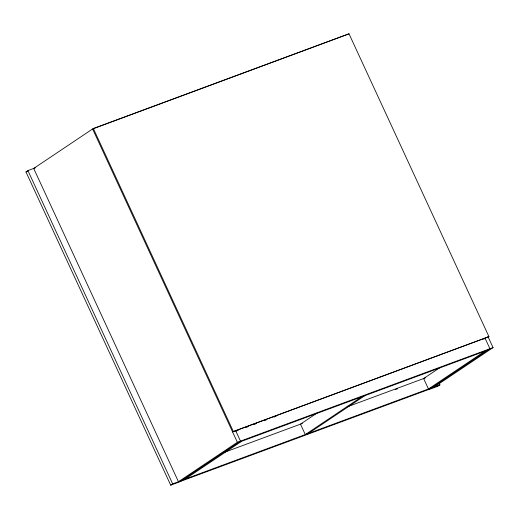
<?xml version="1.0" encoding="UTF-8"?>
<svg xmlns="http://www.w3.org/2000/svg" width="519" height="519" viewBox="0 0 519 519"><rect width="100%" height="100%" fill="white"/><g stroke="black" fill="none" stroke-linecap="round" stroke-linejoin="round"><path stroke-width="0.78" d="M235.665 430.679L240.485 441.118L179.619 481.885L170.712 485.187L25.95 171.893L27.909 170.582L35.571 167.747M488.95 336.662L232.544 431.834L488.95 336.662L349.015 33.813L93.336 128.498L33.703 168.441L178.458 481.729L237.371 442.272L493.05 347.594L487.951 336.559M349.015 33.813L92.609 128.984L237.371 442.272M170.712 485.187L172.671 483.87L181.579 480.575M185.257 479.043L241.646 441.28M317.258 412.903L300.475 424.146L305.302 434.591L361.691 396.821M308.422 433.436L364.812 395.666M440.423 367.296L423.64 378.539L428.467 388.978L484.856 351.214M483.766 339.199L485.109 338.304L489.93 348.749L429.064 389.516L437.971 386.214L439.93 384.903L439.256 383.431M434.144 387.044L493.05 347.594M25.95 171.893L27.436 171.348M235.976 431.146L238.253 430.303M245.831 427.5L248.108 426.657M254.174 424.412L256.444 423.569M264.028 420.76L266.305 419.916M273.883 417.107L276.16 416.264M238.526 442.435L487.97 350.059M225.077 452.068L302.415 423.426M347.146 406.864L425.509 377.845M395.231 389.646L397.502 388.802M182.137 480.198L431.581 387.823M431.023 388.199L439.93 384.903M180.177 481.509L429.622 389.14M93.336 128.498L233.271 431.347M27.909 170.582L172.671 483.87"/></g></svg>
